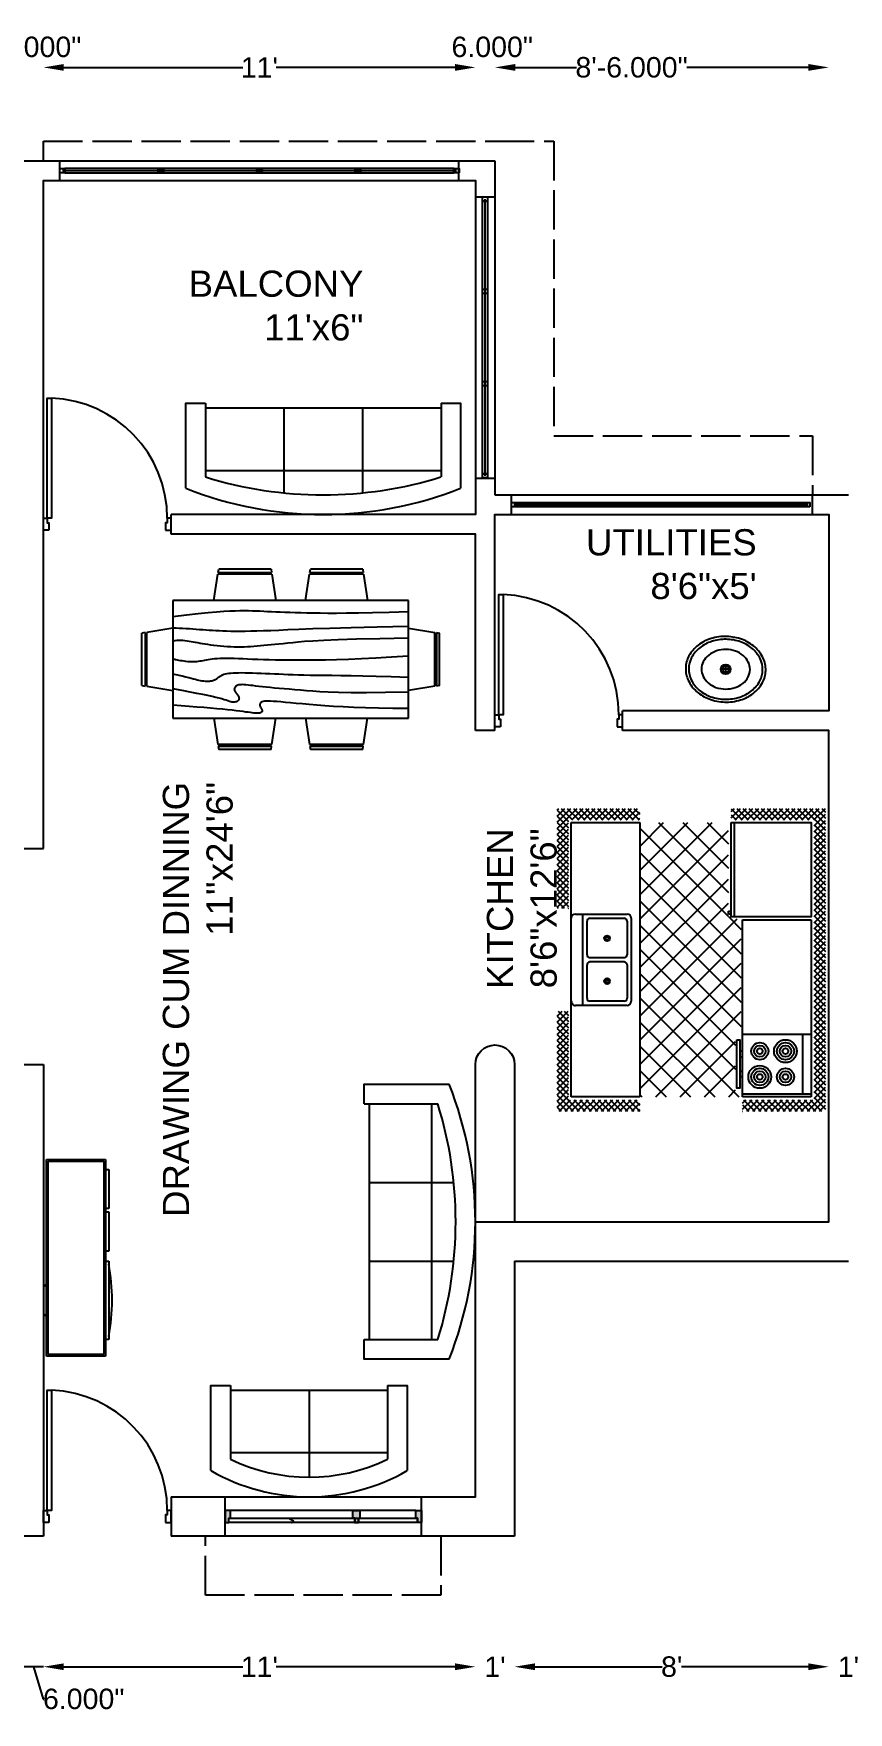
# Model space of a CAD drawing. Header units: inches. Extents: x 9745436 to 9746646, y 8297723 to 8298884.
# Drawn here: x 9745790 to 9746039, y 8298372 to 8298884 of the extents above; entities that cross this region are included whole.
import ezdxf

# ---------------------------------------------------------------- set-up
doc = ezdxf.new("R2010")
doc.units = ezdxf.units.IN
doc.header["$MEASUREMENT"] = 0
doc.linetypes.add('ACAD_ISO02W100', pattern=[15, 12, -3])
for name, color, linetype in [('chajja', 7, 'ACAD_ISO02W100'), ('dimension', 7, 'Continuous'), ('door', 7, 'Continuous'), ('furniture', 252, 'Continuous'), ('text', 7, 'Continuous'), ('wall', 7, 'Continuous')]:
    doc.layers.add(name, color=color, linetype=linetype)
doc.styles.get("Standard").update_dxf_attribs({"font": 'arial.ttf'})
doc.dimstyles.get("Standard").update_dxf_attribs({"dimscale": 1.04, "dimtxt": 6, "dimasz": 6, "dimexe": 0.15, "dimexo": 0.3725, "dimgap": 0.09, "dimtad": 0, "dimdec": 3, "dimzin": 0, "dimdsep": 46, "dimlunit": 3, "dimtxsty": 'Standard', "dimcen": 0.09, "dimse1": 1, "dimse2": 1, "dimadec": 0, "dimazin": 0, "dimtfac": 1, "dimtdec": 3, "dimtofl": 0, "dimtmove": 0, "dimatfit": 3, "dimfxl": 1, "dimtolj": 1, "dimtzin": 0, "dimarcsym": 0})

# ---------------------------------------------------------------- blocks, each defined once
blk = doc.blocks.new('*U32')
at = {"layer": 'door'}
for points in [[(-37.31, 1.83), (-39, 1.83), (-39, -1.83), (-37.86, -1.83), (-37.86, -0.49), (-37.31, -0.49), (-37.31, 1.83)], [(-1.69, 1.83), (0, 1.83), (0, -1.83), (-1.14, -1.83), (-1.14, -0.49), (-1.69, -0.49), (-1.69, 1.83)]]:
    blk.add_lwpolyline(points, dxfattribs=at)
blk.add_lwpolyline([(-1.14, -1.83), (-1.14, -38.55), (-2.48, -38.55), (-2.48, -1.83)], close=True, dxfattribs=at)
blk.add_arc((-1.14, -1.83), 36.72, 180, 267.9101, dxfattribs=at)
blk = doc.blocks.new('5 feet window')
at = {"layer": 'door'}
h = blk.add_hatch(color=256, dxfattribs=at)
h.dxf.hatch_style = 1
h.paths.add_polyline_path([(-28.31, 2.32), (-28.86, 2.32), (-28.86, 3.66), (-30, 3.66), (-30, 0), (-29.06, 0), (-28.31, 0)])
h.paths.add_polyline_path([(-9.07, 2.32), (-9.62, 2.32), (-11.31, 2.32), (-11.31, 0), (-10.56, 0), (-9.07, 0)])
h.paths.add_polyline_path([(-9.62, 3.66), (-10.76, 3.66), (-10.76, 2.32), (-9.62, 2.32)])
h.paths.add_polyline_path([(30, 3.66), (28.86, 3.66), (28.86, 2.32), (28.31, 2.32), (28.31, 0), (29.06, 0), (30, 0)])
for p, q in [((-30, 7.83), (-30, -4.17)), ((30, 7.83), (30, -4.17)), ((-28.86, 2.32), (-28.86, 3.66)), ((-28.31, 2.32), (-28.86, 2.32)), ((-28.31, 0), (28.31, 0)), ((-9.07, 2.32), (-11.31, 2.32)), ((-10.76, 3.66), (-9.62, 3.66)), ((-9.62, 2.32), (-9.62, 3.66)), ((9.02, 3.66), (9.02, 3.29)), ((10.22, 2.69), (10.22, 2.32)), ((28.86, 2.32), (28.31, 2.32)), ((28.86, 3.66), (28.86, 2.32))]:
    blk.add_line(p, q, dxfattribs=at)
for points in [[(-29.06, 0), (-30, 0), (-30, 3.66), (-28.86, 3.66), (-28.86, 2.32), (-28.31, 2.32), (-28.31, 0), (-29.06, 0)], [(-9.62, 2.32), (-9.62, 3.66), (-10.76, 3.66), (-10.76, 2.32), (-11.31, 2.32), (-11.31, 0), (-10.56, 0)], [(-10.76, 2.32), (-10.76, 3.66), (-9.62, 3.66), (-9.62, 2.32), (-9.07, 2.32), (-9.07, 0), (-9.82, 0)], [(9.02, 3.66), (9.02, 3.29), (10.22, 2.69), (10.22, 2.32)], [(29.06, 0), (30, 0), (30, 3.66), (28.86, 3.66), (28.86, 2.32), (28.31, 2.32), (28.31, 0), (29.06, 0)], [(-9.82, 0), (-10.76, 0)], [(-10.56, 0), (-9.62, 0)]]:
    blk.add_lwpolyline(points, dxfattribs=at)
for points in [[(-28.86, 3.66), (-10.76, 3.66), (-10.76, 2.32), (-28.86, 2.32)], [(-9.62, 3.66), (28.86, 3.66), (28.86, 2.32), (-9.62, 2.32)]]:
    blk.add_lwpolyline(points, close=True, dxfattribs=at)
for p in [(-9.62, 3.66), (9.62, 3.66)]:
    blk.add_point(p, dxfattribs=at)
blk = doc.blocks.new('*U160')
at = {"layer": 'door'}
blk.add_lwpolyline([(-0.8, 0.65), (0.8, 0.65), (0.8, -0.65), (-0.8, -0.65)], close=True, dxfattribs=at)
blk = doc.blocks.new('*U161')
at = {"layer": 'door', "color": 0, "linetype": 'ByBlock', "lineweight": -2, "transparency": 16777216}
for p in [(9746051.93, 8297870.51), (9746081.8, 8297870.51), (9746111.67, 8297870.51), (9746141.53, 8297870.51)]:
    blk.add_blockref('*U160', p, dxfattribs=at)
blk = doc.blocks.new('*U162')
at = {"layer": 'door'}
blk.add_lwpolyline([(0.65, 0.8), (0.65, -0.8), (-0.65, -0.8), (-0.65, 0.8)], close=True, dxfattribs=at)
blk = doc.blocks.new('*U163')
at = {"layer": 'door', "color": 0, "linetype": 'ByBlock', "lineweight": -2, "transparency": 16777216, "rotation": 90}
for p in [(9746150.4, 8297861.71), (9746150.4, 8297833.53), (9746150.4, 8297805.35), (9746150.4, 8297777.16)]:
    blk.add_blockref('*U162', p, dxfattribs=at)
blk = doc.blocks.new('*U164')
at = {"layer": 'door'}
blk.add_lwpolyline([(-0.8, 0.65), (0.8, 0.65), (0.8, -0.65), (-0.8, -0.65)], close=True, dxfattribs=at)
blk = doc.blocks.new('*U165')
at = {"layer": 'door', "color": 0, "linetype": 'ByBlock', "lineweight": -2, "transparency": 16777216}
for p in [(9746159.13, 8297768.51), (9746189.23, 8297768.51), (9746219.33, 8297768.51), (9746249.43, 8297768.51), (9746279.53, 8297768.51)]:
    blk.add_blockref('*U164', p, dxfattribs=at)
blk = doc.blocks.new('Dining Set - 36 x 72 in.')
at = {"linetype": 'Continuous'}
for p, q in [((-22.2343, 26.00059), (-23.4847, 17.99762)), ((-22.2304, 26), (-5.7608, 26)), ((-22, 27.5), (-22.1562, 26.50042)), ((-5.8416, 26.5), (-22.1534, 26.5)), ((-22, 27.5), (-6, 27.5)), ((-5.8437, 26.49966), (-6, 27.5)), ((-4.5152, 17.99762), (-5.7655, 25.99926)), ((5.7657, 26.00059), (4.5153, 17.99762)), ((5.7696, 26), (22.2392, 26)), ((6, 27.5), (5.8438, 26.50042)), ((22.1584, 26.5), (5.8466, 26.5)), ((6, 27.5), (22, 27.5)), ((22.1563, 26.49966), (22, 27.5)), ((23.4848, 17.99762), (22.2345, 25.99926)), ((36, 18), (-36, 18)), ((-36, 18), (-36, -18)), ((36, -18), (36, 18)), ((-45.5, 8), (-44.5004, 8.15617)), ((-45.5, 8), (-45.5, -8)), ((-44.5, -8.15843), (-44.5, 8.15338)), ((-44.0006, 8.23428), (-35.9976, 9.48474)), ((-44, 8.23041), (-44, -8.23915)), ((44.0006, 8.23428), (35.9976, 9.48474)), ((44, 8.23041), (44, -8.23915)), ((44.5, -8.15843), (44.5, 8.15338)), ((45.5, 8), (44.5005, 8.15617)), ((45.5, 8), (45.5, -8)), ((-44.4997, -8.15631), (-45.5, -8)), ((-35.9976, -9.48476), (-43.9993, -8.2345)), ((35.9976, -9.48476), (43.9993, -8.2345)), ((44.4997, -8.15631), (45.5, -8)), ((-36, -18), (36, -18)), ((-22.2343, -26.0006), (-23.4847, -17.99762)), ((-4.5152, -17.99762), (-5.7655, -25.99928)), ((5.7657, -26.0006), (4.5153, -17.99762)), ((23.4848, -17.99762), (22.2345, -25.99928)), ((-22.2304, -26), (-5.7608, -26)), ((-22, -27.5), (-22.1562, -26.50044)), ((-5.8416, -26.5), (-22.1534, -26.5)), ((-22, -27.5), (-6, -27.5)), ((-5.8437, -26.49967), (-6, -27.5)), ((5.7696, -26), (22.2392, -26)), ((6, -27.5), (5.8438, -26.50044)), ((22.1584, -26.5), (5.8466, -26.5)), ((6, -27.5), (22, -27.5)), ((22.1563, -26.49967), (22, -27.5))]:
    blk.add_line(p, q, dxfattribs=at)
for points in [[(-36, 15), (-31.1772, 14.97754), (-26.8079, 14.91406), (-22.8538, 14.81543), (-19.276, 14.6875), (-16.0362, 14.53613), (-13.0957, 14.36718), (-10.4159, 14.18652), (-7.9583, 14), (-5.6904, 13.81315), (-3.6035, 13.63021), (-1.6954, 13.45508), (0.0365, 13.29166), (1.5945, 13.14388), (2.9811, 13.01562), (4.1988, 12.9108), (5.25, 12.83333), (6.1393, 12.78613), (6.8802, 12.76823), (7.4883, 12.77767), (7.9792, 12.8125), (8.3685, 12.87077), (8.6719, 12.95052), (8.9049, 13.0498), (9.0833, 13.16666), (9.2205, 13.29899), (9.3216, 13.44401), (9.3895, 13.59879), (9.4271, 13.76041), (9.4373, 13.92594), (9.4232, 14.09245), (9.3875, 14.257), (9.3333, 14.41666), (9.2638, 14.56917), (9.1836, 14.71484), (9.0975, 14.85465), (9.0104, 14.98958), (8.9272, 15.1206), (8.8529, 15.2487), (8.7922, 15.37483), (8.75, 15.5), (8.7305, 15.62467), (8.7344, 15.74739), (8.7617, 15.86621), (8.8125, 15.97916), (8.8867, 16.08431), (8.9844, 16.17968), (9.1055, 16.26334), (9.25, 16.33333), (9.4189, 16.38802), (9.6172, 16.42708), (9.8506, 16.45052), (10.125, 16.45833), (10.4463, 16.45052), (10.8203, 16.42708), (11.2529, 16.38802), (11.75, 16.33333), (12.3184, 16.26318), (12.9694, 16.17838), (13.7151, 16.07991), (14.5677, 15.96875), (15.5395, 15.84586), (16.6426, 15.71224), (17.8893, 15.56884), (19.2917, 15.41666), (20.859, 15.25667), (22.5879, 15.08984), (24.4721, 14.91715), (26.5052, 14.73958), (28.6809, 14.5581), (30.9929, 14.3737), (33.4347, 14.18733), (36, 14)], [(-36, 10), (-28.9766, 10.14274), (-23.1725, 10.20442), (-18.4241, 10.19775), (-14.5677, 10.13541), (-11.4399, 10.03011), (-8.877, 9.89453), (-6.7154, 9.74137), (-4.7917, 9.58333), (-2.9698, 9.43082), (-1.2246, 9.28515), (0.4415, 9.14534), (2.026, 9.01041), (3.5266, 8.87939), (4.9408, 8.7513), (6.266, 8.62516), (7.5, 8.5), (8.6411, 8.37549), (9.6914, 8.2539), (10.6538, 8.13818), (11.5312, 8.03125), (12.3267, 7.93603), (13.043, 7.85547), (13.6831, 7.79248), (14.25, 7.75), (14.7471, 7.7303), (15.1797, 7.73307), (15.5537, 7.75732), (15.875, 7.80208), (16.1494, 7.86637), (16.3828, 7.94922), (16.5811, 8.04964), (16.75, 8.16666), (16.8944, 8.29915), (17.0143, 8.44531), (17.1089, 8.60319), (17.1771, 8.77083), (17.218, 8.94629), (17.2305, 9.1276), (17.2137, 9.31282), (17.1667, 9.5), (17.0895, 9.6875), (16.987, 9.875), (16.8649, 10.0625), (16.7292, 10.25), (16.5856, 10.4375), (16.4401, 10.625), (16.2985, 10.8125), (16.1667, 11), (16.05, 11.18733), (15.9518, 11.3737), (15.8752, 11.5581), (15.8229, 11.73958), (15.798, 11.91715), (15.8034, 12.08984), (15.842, 12.25667), (15.9167, 12.41666), (16.0295, 12.56836), (16.1784, 12.70833), (16.3605, 12.83268), (16.5729, 12.9375), (16.8127, 13.01888), (17.0768, 13.07291), (17.3625, 13.0957), (17.6667, 13.08333), (17.9894, 13.03312), (18.3418, 12.94726), (18.7382, 12.82918), (19.1927, 12.68229), (19.7195, 12.51001), (20.3327, 12.31575), (21.0465, 12.10294), (21.875, 11.875), (22.8357, 11.63354), (23.959, 11.37304), (25.2786, 11.08618), (26.8282, 10.76562), (28.6414, 10.40405), (30.752, 9.99414), (33.1936, 9.52856), (36, 9)], [(-36, 5.5), (-30.7157, 5.3348), (-26.069, 5.20963), (-21.9946, 5.11767), (-18.4271, 5.05208), (-15.3009, 5.00602), (-12.5508, 4.97265), (-10.1112, 4.94515), (-7.9167, 4.91666), (-5.909, 4.88167), (-4.0586, 4.83984), (-2.3429, 4.79215), (-0.7396, 4.73958), (0.7739, 4.6831), (2.22, 4.6237), (3.6213, 4.56233), (5, 4.5), (6.373, 4.43782), (7.7344, 4.3776), (9.0723, 4.32129), (10.375, 4.27083), (11.6309, 4.22819), (12.8281, 4.19531), (13.9551, 4.17415), (15, 4.16666), (15.954, 4.17448), (16.819, 4.19791), (17.6001, 4.23698), (18.3021, 4.29166), (18.9299, 4.36198), (19.4883, 4.44791), (19.9823, 4.54948), (20.4167, 4.66666), (20.7969, 4.79899), (21.1302, 4.94401), (21.4245, 5.09879), (21.6875, 5.26041), (21.9271, 5.42594), (22.1511, 5.59245), (22.3672, 5.757), (22.5834, 5.91666), (22.8065, 6.06868), (23.0404, 6.21093), (23.2879, 6.34147), (23.5521, 6.45833), (23.8358, 6.55957), (24.142, 6.64323), (24.4735, 6.70735), (24.8334, 6.75), (25.2235, 6.76969), (25.642, 6.76692), (26.0858, 6.74267), (26.5521, 6.69791), (27.0379, 6.63362), (27.5404, 6.55078), (28.0565, 6.45036), (28.5834, 6.33333), (29.1242, 6.19987), (29.7071, 6.04687), (30.3661, 5.87044), (31.1354, 5.66666), (32.0493, 5.43164), (33.142, 5.16146), (34.4475, 4.85221), (36, 4.5)], [(-36, -1), (-30.7915, -0.6591), (-26.0195, -0.38216), (-21.6519, -0.16284), (-17.6563, 0.00521), (-14.0005, 0.12833), (-10.6523, 0.21289), (-7.5796, 0.26522), (-4.75, 0.29166), (-2.134, 0.29793), (0.2878, 0.28711), (2.5317, 0.26163), (4.6146, 0.22396), (6.5529, 0.17651), (8.3633, 0.12174), (10.0623, 0.06209), (11.6667, 0), (13.1899, -0.06201), (14.6341, -0.1211), (15.9982, -0.17432), (17.2813, -0.21875), (18.4823, -0.25147), (19.6003, -0.26953), (20.6343, -0.27002), (21.5834, -0.25), (22.4481, -0.20768), (23.2357, -0.14584), (23.9549, -0.06836), (24.6146, 0.02083), (25.2235, 0.11784), (25.7904, 0.21875), (26.3241, 0.31966), (26.8334, 0.41666), (27.3265, 0.50618), (27.8099, 0.58593), (28.2894, 0.65397), (28.7709, 0.70833), (29.2601, 0.74707), (29.763, 0.76823), (30.2855, 0.76985), (30.8334, 0.75), (31.4088, 0.70784), (31.9994, 0.64713), (32.589, 0.57275), (33.1615, 0.48958), (33.7008, 0.4025), (34.1908, 0.3164), (34.6153, 0.23616), (34.9584, 0.16666), (35.2099, 0.11165), (35.3848, 0.07031), (35.504, 0.04069), (35.5886, 0.02083), (35.6594, 0.00879), (35.7377, 0.0026), (35.8442, 0.00032), (36, 0)], [(-36, -6.5), (-27.1843, -6.31267), (-20.084, -6.1263), (-14.469, -5.9419), (-10.1094, -5.76042), (-6.7752, -5.58285), (-4.2363, -5.41016), (-2.2629, -5.24333), (-0.625, -5.08334), (0.8708, -4.93099), (2.2715, -4.78646), (3.5872, -4.64974), (4.8281, -4.52084), (6.0046, -4.39974), (7.127, -4.28646), (8.2053, -4.18099), (9.25, -4.08334), (10.2705, -3.99382), (11.2734, -3.91407), (12.2647, -3.84603), (13.25, -3.79167), (14.2354, -3.75293), (15.2266, -3.73177), (16.2295, -3.73015), (17.25, -3.75), (18.2912, -3.79248), (19.3451, -3.85547), (20.4009, -3.93604), (21.4479, -4.03125), (22.4754, -4.13819), (23.4727, -4.25391), (24.4289, -4.37549), (25.3334, -4.5), (26.1785, -4.62492), (26.9694, -4.74935), (27.7145, -4.87281), (28.4219, -4.99479), (29.1, -5.11483), (29.7572, -5.23242), (30.4016, -5.34709), (31.0417, -5.45834), (31.6837, -5.56437), (32.3262, -5.65821), (32.9658, -5.73153), (33.599, -5.77604), (34.2224, -5.78345), (34.8327, -5.74545), (35.4264, -5.65373), (36, -5.5)], [(-36, -10), (-26.4022, -9.81299), (-18.4675, -9.62891), (-11.9839, -9.45069), (-6.7396, -9.28125), (-2.5226, -9.12354), (0.8789, -8.98047), (3.6769, -8.85498), (6.0833, -8.75), (8.2767, -8.66765), (10.3021, -8.60677), (12.1712, -8.56543), (13.8958, -8.54167), (15.4876, -8.53353), (16.9583, -8.53907), (18.3197, -8.55632), (19.5834, -8.58334), (20.7616, -8.61841), (21.8685, -8.66081), (22.9188, -8.71004), (23.9271, -8.76563), (24.9081, -8.82707), (25.8763, -8.89388), (26.8465, -8.96558), (27.8334, -9.04167), (28.8474, -9.12118), (29.8828, -9.20117), (30.93, -9.27824), (31.9792, -9.34896), (33.0205, -9.40991), (34.0443, -9.45768), (35.0407, -9.48885), (36, -9.5)], [(-36, -14.5), (-30.0881, -14.33513), (-25.0332, -14.21224), (-20.7312, -14.12647), (-17.0781, -14.07292), (-13.97, -14.04671), (-11.3027, -14.04297), (-8.9724, -14.05681), (-6.875, -14.08334), (-4.9224, -14.11833), (-3.0905, -14.16016), (-1.3709, -14.20785), (0.2448, -14.26042), (1.7647, -14.3169), (3.1973, -14.3763), (4.5507, -14.43767), (5.8333, -14.5), (7.0554, -14.5621), (8.235, -14.62175), (9.3922, -14.67652), (10.5469, -14.72396), (11.7192, -14.76164), (12.929, -14.78711), (14.1965, -14.79794), (15.5417, -14.79167), (16.9933, -14.76424), (18.6152, -14.70508), (20.4804, -14.60197), (22.6615, -14.44271), (25.2312, -14.21509), (28.2624, -13.9069), (31.8277, -13.50594), (36, -13)]]:
    blk.add_lwpolyline(points, dxfattribs=at)
blk = doc.blocks.new('Kitchen Layout - 7 x 8 ft')
for p, q in [((-5, 81.32), (2.68, 89)), ((-5, 83.44), (0.56, 89)), ((-5, 85.56), (-1.56, 89)), ((-5, 87.68), (-3.68, 89)), ((-1, 84.97), (-5, 88.97)), ((1.09, 85), (-2.91, 89)), ((3.21, 85), (-0.79, 89)), ((0.81, 85), (4.81, 89)), ((5.34, 85), (1.34, 89)), ((2.93, 85), (6.93, 89)), ((7.46, 85), (3.46, 89)), ((5.05, 85), (9.05, 89)), ((9.58, 85), (5.58, 89)), ((7.17, 85), (11.17, 89)), ((11.7, 85), (7.7, 89)), ((9.29, 85), (13.29, 89)), ((13.82, 85), (9.82, 89)), ((11.41, 85), (15.41, 89)), ((15.94, 85), (11.94, 89)), ((13.53, 85), (17.53, 89)), ((18.06, 85), (14.06, 89)), ((15.65, 85), (19.65, 89)), ((20.18, 85), (16.18, 89)), ((17.78, 85), (21.78, 89)), ((22.31, 85), (18.31, 89)), ((19.9, 85), (23.9, 89)), ((24.43, 85), (20.43, 89)), ((22.02, 85), (26.02, 89)), ((26.55, 85), (22.55, 89)), ((24.14, 85), (28.14, 89)), ((28.67, 85), (24.67, 89)), ((26.26, 85), (30.26, 89)), ((30.79, 85), (26.79, 89)), ((28.38, 85), (32.38, 89)), ((32.91, 85), (28.91, 89)), ((30.5, 85), (34.5, 89)), ((35.03, 85), (31.03, 89)), ((32.63, 85), (36.63, 89)), ((37.16, 85), (33.16, 89)), ((34.75, 85), (38.75, 89)), ((39.28, 85), (35.28, 89)), ((36.87, 85), (40.87, 89)), ((41.4, 85), (37.4, 89)), ((38.99, 85), (42.99, 89)), ((43.52, 85), (39.52, 89)), ((41.11, 85), (45.11, 89)), ((45.64, 85), (41.64, 89)), ((43.23, 85), (47.23, 89)), ((47.76, 85), (43.76, 89)), ((45.35, 85), (49.35, 89)), ((49.88, 85), (45.88, 89)), ((47.47, 85), (51.47, 89)), ((52, 85), (48, 89)), ((49.6, 85), (53.6, 89)), ((54.13, 85), (50.13, 89)), ((51.72, 85), (55.72, 89)), ((56.25, 85), (52.25, 89)), ((53.84, 85), (57.84, 89)), ((58.37, 85), (54.37, 89)), ((55.96, 85), (59.96, 89)), ((60.49, 85), (56.49, 89)), ((58.08, 85), (62.08, 89)), ((62.61, 85), (58.61, 89)), ((60.2, 85), (64.2, 89)), ((64.73, 85), (60.73, 89)), ((62.32, 85), (66.32, 89)), ((66.85, 85), (62.85, 89)), ((64.45, 85), (68.45, 89)), ((68.97, 85), (64.97, 89)), ((66.57, 85), (70.57, 89)), ((71.1, 85), (67.1, 89)), ((68.69, 85), (72.69, 89)), ((73.22, 85), (69.22, 89)), ((70.81, 85), (74.81, 89)), ((75.34, 85), (71.34, 89)), ((72.93, 85), (76.93, 89)), ((77.46, 85), (73.46, 89)), ((75.05, 85), (79.05, 89)), ((79.58, 85), (75.58, 89)), ((77.17, 85), (81.17, 89)), ((81.7, 85), (77.7, 89)), ((79.29, 85), (83.29, 89)), ((83.82, 85), (79.82, 89)), ((81.42, 85), (85.42, 89)), ((85.95, 85), (81.95, 89)), ((83.54, 85), (87.54, 89)), ((88.07, 85), (84.07, 89)), ((85.66, 85), (89.66, 89)), ((90.19, 85), (86.19, 89)), ((87.78, 85), (91.78, 89)), ((92.31, 85), (88.31, 89)), ((89.9, 85), (93.9, 89)), ((94.43, 85), (90.43, 89)), ((92.02, 85), (96.02, 89)), ((96.55, 85), (92.55, 89)), ((94.14, 85), (98.14, 89)), ((101, 82.67), (94.67, 89)), ((96.27, 85), (100.27, 89)), ((101, 84.79), (96.79, 89)), ((101, 86.92), (98.92, 89)), ((-1, 82.85), (-5, 86.85)), ((-1, 80.73), (-5, 84.73)), ((-5, 79.19), (-1, 83.19)), ((-1, 78.61), (-5, 82.61)), ((34, 84), (96, 84)), ((34, 60), (34, 84)), ((96, 84), (96, 60)), ((97, 83.61), (101, 87.61)), ((97, 81.49), (101, 85.49)), ((101, 80.55), (97, 84.55)), ((97, 79.37), (101, 83.37)), ((101, 78.43), (97, 82.43)), ((-5, 77.07), (-1, 81.07)), ((-1, 76.49), (-5, 80.49)), ((-5, 74.95), (-1, 78.95)), ((-1, 74.36), (-5, 78.36)), ((-5, 72.83), (-1, 76.83)), ((74, 81), (95, 81)), ((97, 77.25), (101, 81.25)), ((101, 76.31), (97, 80.31)), ((97, 75.13), (101, 79.13)), ((101, 74.19), (97, 78.19)), ((97, 73.01), (101, 77.01)), ((-1, 72.24), (-5, 76.24)), ((-5, 70.71), (-1, 74.71)), ((-1, 70.12), (-5, 74.12)), ((-5, 68.59), (-1, 72.59)), ((-1, 68), (-5, 72)), ((101, 72.07), (97, 76.07)), ((97, 70.89), (101, 74.89)), ((101, 69.95), (97, 73.95)), ((97, 68.76), (101, 72.76)), ((101, 67.82), (97, 71.82)), ((97, 66.64), (101, 70.64)), ((-5, 66.47), (-1, 70.47)), ((-1, 65.88), (-5, 69.88)), ((-5, 64.35), (-1, 68.35)), ((-1, 63.76), (-5, 67.76)), ((-5, 62.22), (-1, 66.22)), ((-1, 61.64), (-5, 65.64)), ((101, 65.7), (97, 69.7)), ((97, 64.52), (101, 68.52)), ((101, 63.58), (97, 67.58)), ((97, 62.4), (101, 66.4)), ((101, 61.46), (97, 65.46)), ((-5, 60.1), (-1, 64.1)), ((-1, 59.52), (-5, 63.52)), ((-5, 57.98), (-1, 61.98)), ((-1, 57.39), (-5, 61.39)), ((-1.73, 56), (-5, 59.27)), ((-4.86, 56), (-1, 59.86)), ((10.4, 24), (45.9, 59.5)), ((18.88, 24), (54.38, 59.5)), ((27.37, 24), (62.87, 59.5)), ((33.03, 55.11), (37.41, 59.5)), ((96, 60), (34, 60)), ((35.85, 24), (71.35, 59.5)), ((76.2, 24), (40.7, 59.5)), ((84.68, 24), (49.18, 59.5)), ((93.17, 24), (57.67, 59.5)), ((96, 29.65), (66.15, 59.5)), ((80, 60), (80, 59)), ((82, 59), (82, 60)), ((87, 59), (87, 60)), ((89, 60), (89, 59)), ((97, 60.28), (101, 64.28)), ((100.34, 60), (97, 63.34)), ((98.22, 60), (97, 61.22)), ((98.84, 60), (101, 62.16)), ((100.96, 60), (101, 60.04)), ((-3.85, 56), (-5, 57.15)), ((-2.74, 56), (-1, 57.74)), ((0, 57), (33, 57)), ((0, 30.57), (24.43, 55)), ((0, 39.06), (15.94, 55)), ((0, 47.54), (7.46, 55)), ((1.91, 24), (32.91, 55)), ((33.77, 24), (2.77, 55)), ((42.26, 24), (11.26, 55)), ((50.74, 24), (19.74, 55)), ((59.23, 24), (28.23, 55)), ((31, 55), (31, 56)), ((32, 55), (31, 55)), ((32, 56), (32, 55)), ((67.71, 24), (33.68, 58.04)), ((44.34, 24), (77.84, 57.5)), ((52.82, 24), (86.32, 57.5)), ((61.31, 24), (96, 58.69)), ((96, 38.14), (76.64, 57.5)), ((96, 46.63), (85.13, 57.5)), ((96, 55.11), (93.57, 57.54)), ((25.29, 24), (0, 49.29)), ((69.79, 24), (96, 50.21)), ((78.28, 24), (96, 41.72)), ((16.8, 24), (0, 40.8)), ((8.32, 24), (0, 32.32)), ((86.76, 24), (96, 33.24)), ((-5, 21.92), (-2.92, 24)), ((-5, 19.8), (-1, 23.8)), ((-1, 21.33), (-3.67, 24)), ((-1, 23.45), (-1.55, 24)), ((0, 24), (96, 24)), ((0, 0), (0, 24)), ((95.25, 24), (96, 24.75)), ((96, 24), (96, 0)), ((97, 22.1), (98.9, 24)), ((97, 19.97), (101, 23.97)), ((101, 21.16), (98.16, 24)), ((101, 23.28), (100.28, 24)), ((-1, 19.21), (-5, 23.21)), ((-5, 17.68), (-1, 21.68)), ((-1, 17.09), (-5, 21.09)), ((-5, 15.55), (-1, 19.55)), ((-1, 14.97), (-5, 18.97)), ((47.25, 6.5), (47.25, 18.5)), ((48.75, 18.5), (48.75, 6.5)), ((101, 19.03), (97, 23.03)), ((97, 17.85), (101, 21.85)), ((101, 16.91), (97, 20.91)), ((97, 15.73), (101, 19.73)), ((101, 14.79), (97, 18.79)), ((-5, 13.43), (-1, 17.43)), ((-1, 12.85), (-5, 16.85)), ((-5, 11.31), (-1, 15.31)), ((-1, 10.73), (-5, 14.73)), ((-5, 9.19), (-1, 13.19)), ((-1, 8.6), (-5, 12.6)), ((97, 13.61), (101, 17.61)), ((101, 12.67), (97, 16.67)), ((97, 11.49), (101, 15.49)), ((101, 10.55), (97, 14.55)), ((97, 9.37), (101, 13.37)), ((101, 8.43), (97, 12.43)), ((-5, 7.07), (-1, 11.07)), ((-1, 6.48), (-5, 10.48)), ((-5, 4.95), (-1, 8.95)), ((-1, 4.36), (-5, 8.36)), ((-5, 2.83), (-1, 6.83)), ((-1, 2.24), (-5, 6.24)), ((97, 7.25), (101, 11.25)), ((101, 6.31), (97, 10.31)), ((97, 5.12), (101, 9.12)), ((101, 4.18), (97, 8.18)), ((97, 3), (101, 7)), ((101, 2.06), (97, 6.06)), ((-5, 0.71), (-1, 4.71)), ((-1, 0.12), (-5, 4.12)), ((-5, -1.42), (-1, 2.58)), ((2, -5), (-5, 2)), ((-5, -3.54), (-1, 0.46)), ((96, 0), (0, 0)), ((64, 4), (32, 4)), ((93.24, -5), (101, 2.76)), ((95.36, -5), (101, 0.64)), ((97, 0.88), (101, 4.88)), ((101, -0.06), (97, 3.94)), ((101, -2.18), (97, 1.82)), ((-0.12, -5), (-5, -0.12)), ((-2.25, -5), (-5, -2.25)), ((-4.37, -5), (-5, -4.37)), ((-4.34, -5), (-0.34, -1)), ((-2.22, -5), (1.78, -1)), ((-0.1, -5), (3.9, -1)), ((4.12, -5), (0.12, -1)), ((2.02, -5), (6.02, -1)), ((6.24, -5), (2.24, -1)), ((4.14, -5), (8.14, -1)), ((8.36, -5), (4.36, -1)), ((6.27, -5), (10.27, -1)), ((10.48, -5), (6.48, -1)), ((8.39, -5), (12.39, -1)), ((12.6, -5), (8.6, -1)), ((10.51, -5), (14.51, -1)), ((14.73, -5), (10.73, -1)), ((12.63, -5), (16.63, -1)), ((16.85, -5), (12.85, -1)), ((14.75, -5), (18.75, -1)), ((18.97, -5), (14.97, -1)), ((16.87, -5), (20.87, -1)), ((21.09, -5), (17.09, -1)), ((18.99, -5), (22.99, -1)), ((23.21, -5), (19.21, -1)), ((21.11, -5), (25.11, -1)), ((25.33, -5), (21.33, -1)), ((23.24, -5), (27.24, -1)), ((27.45, -5), (23.45, -1)), ((25.36, -5), (29.36, -1)), ((29.57, -5), (25.57, -1)), ((27.48, -5), (30, -2.48)), ((30, -3.3), (27.7, -1)), ((29.6, -5), (30, -4.6)), ((30, -1.18), (29.82, -1)), ((66, -2.54), (67.54, -1)), ((66, -4.66), (69.66, -1)), ((69.88, -5), (66, -1.12)), ((67.76, -5), (66, -3.24)), ((67.78, -5), (71.78, -1)), ((72, -5), (68, -1)), ((69.9, -5), (73.9, -1)), ((74.12, -5), (70.12, -1)), ((72.03, -5), (76.03, -1)), ((76.24, -5), (72.24, -1)), ((74.15, -5), (78.15, -1)), ((78.36, -5), (74.36, -1)), ((76.27, -5), (80.27, -1)), ((80.49, -5), (76.49, -1)), ((78.39, -5), (82.39, -1)), ((82.61, -5), (78.61, -1)), ((80.51, -5), (84.51, -1)), ((84.73, -5), (80.73, -1)), ((82.63, -5), (86.63, -1)), ((86.85, -5), (82.85, -1)), ((84.75, -5), (88.75, -1)), ((88.97, -5), (84.97, -1)), ((86.88, -5), (90.88, -1)), ((91.09, -5), (87.09, -1)), ((89, -5), (93, -1)), ((93.21, -5), (89.21, -1)), ((91.12, -5), (95.12, -1)), ((95.34, -5), (91.34, -1)), ((97.46, -5), (93.46, -1)), ((99.58, -5), (95.58, -1)), ((101, -4.3), (97, -0.3)), ((97.48, -5), (101, -1.48)), ((99.6, -5), (101, -3.6))]:
    blk.add_line(p, q)
for points in [[(0, 56), (0, 84), (33, 84), (33, 56)], [(74, 60), (74, 84), (95, 84), (95, 60)], [(76, 58), (76, 59), (93, 59), (93, 58)]]:
    blk.add_lwpolyline(points, close=True)
for points in [[(32, 1.5), (32, 19.5)], [(33.5, 21), (62.5, 21)], [(33.5, 6.5), (33.5, 18.5)], [(34.5, 19.5), (46.25, 19.5)], [(49.75, 19.5), (61.5, 19.5)], [(62.5, 18.5), (62.5, 6.5)], [(64, 19.5), (64, 1.5)], [(62.5, 0), (33.5, 0)], [(46.25, 5.5), (34.5, 5.5)], [(61.5, 5.5), (49.75, 5.5)]]:
    blk.add_lwpolyline(points)
for centre, radius in [((80, 75), 4), ((80, 75), 3), ((80, 75), 2), ((89, 75), 3), ((89, 75), 2), ((80, 75), 1), ((89, 75), 1), ((80, 66), 3), ((80, 66), 2), ((80, 66), 1), ((89, 66), 4), ((89, 66), 3), ((89, 66), 2), ((89, 66), 1), ((40.5, 12.5), 1), ((40.5, 12.5), 0.5), ((55.5, 12.5), 1), ((55.5, 12.5), 0.5)]:
    blk.add_circle(centre, radius)
for centre, radius, start, end in [((33.5, 19.5), 1.5, 90, 180), ((34.5, 18.5), 1, 90, 180), ((46.25, 18.5), 1, 0, 90), ((49.75, 18.5), 1, 90, 180), ((61.5, 18.5), 1, 0, 90), ((62.5, 19.5), 1.5, 0, 90), ((34.5, 6.5), 1, 180, 270), ((46.25, 6.5), 1, 270, 0), ((49.75, 6.5), 1, 180, 270), ((61.5, 6.5), 1, 270, 0), ((33.5, 1.5), 1.5, 180, 270), ((62.5, 1.5), 1.5, 270, 0)]:
    blk.add_arc(centre, radius, start, end)
blk = doc.blocks.new('Sink - Oval top')
for p, q in [((-1, 0), (1, 0)), ((0, 1), (0, -1))]:
    blk.add_line(p, q)
at = {"linetype": 'Continuous'}
for points in [[(-12.23, 0.39, 0.117634), (-11.46, -3.36, 0.104469), (-8.88, -6.8, 0.090016), (-5.08, -9.07, 0.08192), (-0.32, -10.02, 0.08192), (4.49, -9.38, 0.090016), (8.42, -7.36, 0.104469), (11.22, -4.09, 0.117634), (12.23, -0.39, 0.117634), (11.46, 3.36, 0.104469), (8.88, 6.8, 0.090016), (5.08, 9.07, 0.08192), (0.32, 10.02, 0.08192), (-4.49, 9.38, 0.090016), (-8.42, 7.36, 0.104469), (-11.22, 4.09, 0.117634)], [(-11.29, 0.16, 0.118622), (-10.52, -3.25, 0.104678), (-8.07, -6.36, 0.089562), (-4.54, -8.37, 0.081185), (-0.13, -9.15, 0.081185), (4.3, -8.49, 0.089562), (7.89, -6.58, 0.104678), (10.42, -3.55, 0.118622), (11.29, -0.16, 0.118622), (10.52, 3.25, 0.104678), (8.07, 6.36, 0.089562), (4.54, 8.37, 0.081185), (0.13, 9.15, 0.081185), (-4.3, 8.49, 0.089562), (-7.89, 6.58, 0.104678), (-10.42, 3.55, 0.118622)], [(-7.42, 0.08, 0.118283), (-6.91, -2.17, 0.104607), (-5.29, -4.21, 0.089718), (-2.97, -5.53, 0.081436), (-0.07, -6.04, 0.081436), (2.84, -5.59, 0.089718), (5.2, -4.33, 0.104607), (6.86, -2.32, 0.118283), (7.42, -0.08, 0.118283), (6.91, 2.17, 0.104607), (5.29, 4.21, 0.089718), (2.97, 5.53, 0.081436), (0.07, 6.04, 0.081436), (-2.84, 5.59, 0.089718), (-5.2, 4.33, 0.104607), (-6.86, 2.32, 0.118283)]]:
    blk.add_lwpolyline(points, format="xyb", close=True, dxfattribs=at)
for radius in [1.5, 1]:
    blk.add_circle((0, 0), radius)
blk = doc.blocks.new('Sofa - Roundback 7 ft.')
at = {"linetype": 'Continuous'}
for p, q in [((-12.00002, -32.4421), (-12.00003, -6.5971)), ((11.99997, -32.4421), (11.99998, -6.5971)), ((-36.000027, -34), (-36.000027, -11.4696)), ((-35.999844, -13.3819), (35.9998, -13.3819)), ((35.99998, -34), (35.99998, -11.4696)), ((-36.000027, -32.4421), (35.99998, -32.4421))]:
    blk.add_line(p, q, dxfattribs=at)
for points in [[(-36.000027, -34), (-42.000027, -34), (-42.000027, -8)], [(41.99998, -8), (41.99998, -34), (35.99998, -34)]]:
    blk.add_lwpolyline(points, dxfattribs=at)
for centre, radius, start, end in [((0, -114.25), 114.25, 68.43141, 111.5686), ((-0.00001, -127.1968), 121.1968, 72.72033, 107.2797)]:
    blk.add_arc(centre, radius, start, end, dxfattribs=at)
blk = doc.blocks.new('Entertainment Center')
at = {"linetype": 'Continuous'}
for p, q in [((-4, 0), (-5, -1)), ((4, 0), (-4, 0)), ((5, -1), (4, 0)), ((-17, -19), (-17, -1)), ((-17, -1), (43, -1)), ((-16.5, -18.5), (-16.5, -1.5)), ((-16.5, -1.5), (42.5, -1.5)), ((42.5, -1.5), (42.5, -18.5)), ((43, -1), (43, -19)), ((43, -19), (-17, -19)), ((42.5, -18.5), (-16.5, -18.5)), ((-12, -20), (-12, -19)), ((12, -20), (-12, -20)), ((12, -19), (12, -20)), ((15, -20), (15, -19)), ((27, -20), (15, -20)), ((27, -19), (27, -20)), ((28, -20), (28, -19)), ((40, -20), (28, -20)), ((40, -19), (40, -20))]:
    blk.add_line(p, q, dxfattribs=at)
blk.add_arc((0, 40), 61, 259.6111, 280.3889, dxfattribs=at)
blk = doc.blocks.new('Sofa - Roundback Loveseat 5 ft.')
at = {"linetype": 'Continuous'}
for p, q in [((0, -32.44198), (0, -5.99998)), ((-24, -33.99998), (-24, -11.46958)), ((-23.9998, -13.38178), (23.99986, -13.38178)), ((24.00004, -33.99998), (24.00004, -11.46958)), ((-24, -32.44198), (24.00004, -32.44198))]:
    blk.add_line(p, q, dxfattribs=at)
for points in [[(-24, -33.99998), (-30, -33.99998), (-30, -7.99998)], [(30.00004, -7.99998), (30.00004, -33.99998), (24.00004, -33.99998)]]:
    blk.add_lwpolyline(points, dxfattribs=at)
for centre, radius, start, end in [((0, -60.24998), 60.24998, 60.13715, 119.8628), ((0, -61.38438), 55.38444, 64.32083, 115.6792)]:
    blk.add_arc(centre, radius, start, end, dxfattribs=at)
blk = doc.blocks.new('*D194')
at = {"layer": 'defpoints', "color": 0, "transparency": 16777216}
for p in [(9745931.33, 8298874.05), (9745931.33, 8298743.51), (9746033.33, 8298743.51)]:
    blk.add_point(p, dxfattribs=at)
at = {"layer": 'dimension', "color": 0, "lineweight": -2, "transparency": 16777216}
for p, q in [((9745937.57, 8298874.05), (9745956.2, 8298874.05)), ((9746027.09, 8298874.05), (9745989.95, 8298874.05))]:
    blk.add_line(p, q, dxfattribs=at)
at = {"layer": 'dimension', "color": 0, "transparency": 16777216}
for points in [[(9745937.57, 8298875.09), (9745937.57, 8298873.01), (9745931.33, 8298874.05)], [(9746027.09, 8298875.09), (9746027.09, 8298873.01), (9746033.33, 8298874.05)]]:
    blk.add_solid(points, dxfattribs=at)
at = {"layer": 'dimension', "color": 0, "transparency": 16777216, "insert": (9745973.07, 8298874.05), "char_height": 6.24, "attachment_point": 5}
blk.add_mtext('\\A1;8\'-6.000"', dxfattribs=at)
blk = doc.blocks.new('*D195')
at = {"layer": 'defpoints', "color": 0, "transparency": 16777216}
for p in [(9745925.33, 8298874.05), (9745925.33, 8298872.83), (9745931.33, 8298743.51)]:
    blk.add_point(p, dxfattribs=at)
at = {"layer": 'dimension', "color": 0, "lineweight": -2, "transparency": 16777216}
for p, q in [((9745919.09, 8298874.05), (9745912.85, 8298874.05)), ((9745937.57, 8298874.05), (9745943.81, 8298874.05))]:
    blk.add_line(p, q, dxfattribs=at)
at = {"layer": 'dimension', "color": 0, "transparency": 16777216}
for points in [[(9745919.09, 8298875.09), (9745919.09, 8298873.01), (9745925.33, 8298874.05)], [(9745937.57, 8298875.09), (9745937.57, 8298873.01), (9745931.33, 8298874.05)]]:
    blk.add_solid(points, dxfattribs=at)
at = {"layer": 'dimension', "color": 0, "transparency": 16777216, "insert": (9745930.49, 8298880.29), "char_height": 6.24, "attachment_point": 5}
blk.add_mtext('\\A1;6.000"', dxfattribs=at)
blk = doc.blocks.new('*D175')
at = {"layer": 'defpoints', "color": 0, "transparency": 16777216}
for p in [(9745793.33, 8298874.05), (9745793.33, 8298872.83), (9745925.33, 8298872.83)]:
    blk.add_point(p, dxfattribs=at)
at = {"layer": 'dimension', "color": 0, "lineweight": -2, "transparency": 16777216}
for p, q in [((9745799.57, 8298874.05), (9745854.24, 8298874.05)), ((9745919.09, 8298874.05), (9745864.43, 8298874.05))]:
    blk.add_line(p, q, dxfattribs=at)
at = {"layer": 'dimension', "color": 0, "transparency": 16777216}
for points in [[(9745799.57, 8298875.09), (9745799.57, 8298873.01), (9745793.33, 8298874.05)], [(9745919.09, 8298875.09), (9745919.09, 8298873.01), (9745925.33, 8298874.05)]]:
    blk.add_solid(points, dxfattribs=at)
at = {"layer": 'dimension', "color": 0, "transparency": 16777216, "insert": (9745859.33, 8298874.05), "char_height": 6.24, "attachment_point": 5}
blk.add_mtext("\\A1;11'", dxfattribs=at)
blk = doc.blocks.new('*D176')
at = {"layer": 'defpoints', "color": 0, "transparency": 16777216}
for p in [(9745787.33, 8298874.05), (9745787.33, 8298873.71), (9745793.33, 8298872.83)]:
    blk.add_point(p, dxfattribs=at)
at = {"layer": 'dimension', "color": 0, "lineweight": -2, "transparency": 16777216}
for p, q in [((9745781.09, 8298874.05), (9745774.85, 8298874.05)), ((9745799.57, 8298874.05), (9745805.81, 8298874.05))]:
    blk.add_line(p, q, dxfattribs=at)
at = {"layer": 'dimension', "color": 0, "transparency": 16777216}
for points in [[(9745781.09, 8298875.09), (9745781.09, 8298873.01), (9745787.33, 8298874.05)], [(9745799.57, 8298875.09), (9745799.57, 8298873.01), (9745793.33, 8298874.05)]]:
    blk.add_solid(points, dxfattribs=at)
at = {"layer": 'dimension', "color": 0, "transparency": 16777216, "insert": (9745792.49, 8298880.29), "char_height": 6.24, "attachment_point": 5}
blk.add_mtext('\\A1;6.000"', dxfattribs=at)
blk = doc.blocks.new('*D217')
at = {"layer": 'defpoints', "color": 0, "transparency": 16777216}
for p in [(9746033.33, 8298521.51), (9746045.33, 8298521.51), (9746033.33, 8298385.61)]:
    blk.add_point(p, dxfattribs=at)
at = {"layer": 'dimension', "color": 0, "lineweight": -2, "transparency": 16777216}
for p, q in [((9746027.09, 8298385.61), (9746020.85, 8298385.61)), ((9746051.57, 8298385.61), (9746057.81, 8298385.61))]:
    blk.add_line(p, q, dxfattribs=at)
at = {"layer": 'dimension', "color": 0, "transparency": 16777216}
for points in [[(9746027.09, 8298386.65), (9746027.09, 8298384.57), (9746033.33, 8298385.61)], [(9746051.57, 8298386.65), (9746051.57, 8298384.57), (9746045.33, 8298385.61)]]:
    blk.add_solid(points, dxfattribs=at)
at = {"layer": 'dimension', "color": 0, "transparency": 16777216, "insert": (9746039.33, 8298385.61), "char_height": 6.24, "attachment_point": 5}
blk.add_mtext("\\A1;1'", dxfattribs=at)
blk = doc.blocks.new('*D218')
at = {"layer": 'defpoints', "color": 0, "transparency": 16777216}
for p in [(9746033.33, 8298521.51), (9745937.33, 8298509.51), (9745937.33, 8298385.61)]:
    blk.add_point(p, dxfattribs=at)
at = {"layer": 'dimension', "color": 0, "lineweight": -2, "transparency": 16777216}
for p, q in [((9745943.57, 8298385.61), (9745982.37, 8298385.61)), ((9746027.09, 8298385.61), (9745988.3, 8298385.61))]:
    blk.add_line(p, q, dxfattribs=at)
at = {"layer": 'dimension', "color": 0, "transparency": 16777216}
for points in [[(9745943.57, 8298386.65), (9745943.57, 8298384.57), (9745937.33, 8298385.61)], [(9746027.09, 8298386.65), (9746027.09, 8298384.57), (9746033.33, 8298385.61)]]:
    blk.add_solid(points, dxfattribs=at)
at = {"layer": 'dimension', "color": 0, "transparency": 16777216, "insert": (9745985.33, 8298385.61), "char_height": 6.24, "attachment_point": 5}
blk.add_mtext("\\A1;8'", dxfattribs=at)
blk = doc.blocks.new('*D219')
at = {"layer": 'defpoints', "color": 0, "transparency": 16777216}
for p in [(9745925.33, 8298521.51), (9745937.33, 8298509.51), (9745925.33, 8298385.61)]:
    blk.add_point(p, dxfattribs=at)
at = {"layer": 'dimension', "color": 0, "lineweight": -2, "transparency": 16777216}
for p, q in [((9745919.09, 8298385.61), (9745912.85, 8298385.61)), ((9745943.57, 8298385.61), (9745949.81, 8298385.61))]:
    blk.add_line(p, q, dxfattribs=at)
at = {"layer": 'dimension', "color": 0, "transparency": 16777216}
for points in [[(9745919.09, 8298386.65), (9745919.09, 8298384.57), (9745925.33, 8298385.61)], [(9745943.57, 8298386.65), (9745943.57, 8298384.57), (9745937.33, 8298385.61)]]:
    blk.add_solid(points, dxfattribs=at)
at = {"layer": 'dimension', "color": 0, "transparency": 16777216, "insert": (9745931.33, 8298385.61), "char_height": 6.24, "attachment_point": 5}
blk.add_mtext("\\A1;1'", dxfattribs=at)
blk = doc.blocks.new('*D220')
at = {"layer": 'defpoints', "color": 0, "transparency": 16777216}
for p in [(9745925.33, 8298521.51), (9745793.33, 8298425.51), (9745793.33, 8298385.61)]:
    blk.add_point(p, dxfattribs=at)
at = {"layer": 'dimension', "color": 0, "lineweight": -2, "transparency": 16777216}
for p, q in [((9745799.57, 8298385.61), (9745854.24, 8298385.61)), ((9745919.09, 8298385.61), (9745864.43, 8298385.61))]:
    blk.add_line(p, q, dxfattribs=at)
at = {"layer": 'dimension', "color": 0, "transparency": 16777216}
for points in [[(9745799.57, 8298386.65), (9745799.57, 8298384.57), (9745793.33, 8298385.61)], [(9745919.09, 8298386.65), (9745919.09, 8298384.57), (9745925.33, 8298385.61)]]:
    blk.add_solid(points, dxfattribs=at)
at = {"layer": 'dimension', "color": 0, "transparency": 16777216, "insert": (9745859.33, 8298385.61), "char_height": 6.24, "attachment_point": 5}
blk.add_mtext("\\A1;11'", dxfattribs=at)
blk = doc.blocks.new('*D221')
at = {"layer": 'defpoints', "color": 0, "transparency": 16777216}
for p in [(9745787.33, 8298437.51), (9745793.33, 8298425.51), (9745787.33, 8298385.61)]:
    blk.add_point(p, dxfattribs=at)
at = {"layer": 'dimension', "color": 0, "lineweight": -2, "transparency": 16777216}
for p, q in [((9745781.09, 8298385.61), (9745774.85, 8298385.61)), ((9745793.33, 8298385.61), (9745787.33, 8298385.61)), ((9745790.33, 8298385.61), (9745793.29, 8298375.76)), ((9745799.57, 8298385.61), (9745805.81, 8298385.61)), ((9745793.29, 8298375.76), (9745793.48, 8298375.76))]:
    blk.add_line(p, q, dxfattribs=at)
at = {"layer": 'dimension', "color": 0, "transparency": 16777216}
for points in [[(9745781.09, 8298386.65), (9745781.09, 8298384.57), (9745787.33, 8298385.61)], [(9745799.57, 8298386.65), (9745799.57, 8298384.57), (9745793.33, 8298385.61)]]:
    blk.add_solid(points, dxfattribs=at)
at = {"layer": 'dimension', "color": 0, "transparency": 16777216, "insert": (9745805.66, 8298375.76), "char_height": 6.24, "attachment_point": 5}
blk.add_mtext('\\A1;6.000"', dxfattribs=at)

msp = doc.modelspace()

# ---------------------------------------------------------------- linework, layer by layer
at = {"layer": 'chajja'}
for points in [[(9745793.334, 8298845.5124), (9745793.334, 8298851.5124), (9745931.334, 8298851.5124), (9745949.334, 8298851.5124), (9745949.334, 8298761.5124), (9746028.334, 8298761.5124), (9746028.334, 8298743.5124)], [(9745914.834, 8298425.5124), (9745914.834, 8298407.5124), (9745842.834, 8298407.5124), (9745842.834, 8298425.5124)], [(9745908.834, 8298425.5124), (9745908.834, 8298425.5124)]]:
    msp.add_lwpolyline(points, dxfattribs=at)
at = {"layer": 'door'}
for p, q in [((9745798.334, 8298839.5124), (9745798.334, 8298845.5124)), ((9745919.534, 8298842.5124), (9745799.134, 8298842.5124)), ((9745920.334, 8298839.5124), (9745920.334, 8298845.5124)), ((9745925.334, 8298834.5124), (9745931.334, 8298834.5124)), ((9745928.2688, 8298833.863), (9745928.2688, 8298749.3124)), ((9745931.334, 8298748.5124), (9745925.334, 8298748.5124)), ((9745936.334, 8298737.5124), (9745936.334, 8298743.5124)), ((9746026.734, 8298740.5124), (9745937.134, 8298740.5124)), ((9746028.334, 8298737.5124), (9746028.334, 8298743.5124))]:
    msp.add_line(p, q, dxfattribs=at)
for points in [[(9745918.734, 8298843.1618), (9745799.934, 8298843.1618), (9745799.934, 8298841.863), (9745918.734, 8298841.863)], [(9745929.0688, 8298749.9618), (9745927.4688, 8298749.9618), (9745927.4688, 8298833.2136), (9745929.0688, 8298833.2136)], [(9746026.734, 8298739.863), (9745937.934, 8298739.863), (9745937.934, 8298741.1618), (9746026.734, 8298741.1618)]]:
    msp.add_lwpolyline(points, close=True, dxfattribs=at)
at = {"layer": 'wall'}
for p, q in [((9745643.334, 8298845.5124), (9745925.334, 8298845.5124)), ((9745925.334, 8298845.5124), (9745931.334, 8298845.5124)), ((9745931.334, 8298845.5124), (9745931.334, 8298743.5124)), ((9745931.334, 8298743.5124), (9746039.334, 8298743.5124)), ((9745832.334, 8298731.5124), (9745832.334, 8298737.5124)), ((9745970.334, 8298671.5124), (9745970.334, 8298677.5124)), ((9745931.334, 8298671.5124), (9745925.334, 8298671.5124)), ((9745787.334, 8298635.5124), (9745793.334, 8298635.5124)), ((9745787.334, 8298569.5124), (9745793.334, 8298569.5124)), ((9745793.334, 8298569.5124), (9745793.334, 8298569.5124)), ((9745937.334, 8298509.5124), (9745937.334, 8298425.5124)), ((9745937.334, 8298509.5124), (9746039.334, 8298509.5124)), ((9745832.334, 8298437.5124), (9745832.334, 8298425.5124)), ((9745793.334, 8298425.5124), (9745493.334, 8298425.5124)), ((9745937.334, 8298425.5124), (9745832.334, 8298425.5124))]:
    msp.add_line(p, q, dxfattribs=at)
for points in [[(9745793.334, 8298635.5124), (9745793.334, 8298839.5124), (9745925.334, 8298839.5124), (9745925.334, 8298737.5124), (9745832.334, 8298737.5124)], [(9745931.334, 8298671.5124), (9745931.334, 8298737.5124), (9746033.334, 8298737.5124), (9746033.334, 8298677.5124), (9745970.334, 8298677.5124)], [(9745925.334, 8298671.5124), (9745925.334, 8298731.5124), (9745832.334, 8298731.5124)], [(9745925.334, 8298521.5124), (9746033.334, 8298521.5124), (9746033.334, 8298671.5124), (9745970.334, 8298671.5124)], [(9745793.334, 8298569.5124), (9745793.334, 8298425.5124)], [(9745832.334, 8298437.5124), (9745925.334, 8298437.5124), (9745925.334, 8298569.5124)]]:
    msp.add_lwpolyline(points, dxfattribs=at)
msp.add_lwpolyline([(9745925.334, 8298569.5124, -1), (9745937.334, 8298569.5124), (9745937.334, 8298521.5124)], format="xyb", dxfattribs=at)

# ---------------------------------------------------------------- block references
at = {"layer": 'door', "rotation": 180.0000000117057}
for name, p in [('*U165', (19492078.6664, 16596611.0268)), ('*U163', (19492078.6664, 16596611.0268)), ('*U32', (9745793.334, 8298734.5124)), ('*U161', (19492078.6664, 16596611.0268)), ('*U32', (9745931.334, 8298674.5124)), ('*U32', (9745793.334, 8298431.5124)), ('5 feet window', (9745878.834, 8298433.3424))]:
    msp.add_blockref(name, p, dxfattribs=at)
at = {"layer": 'furniture'}
for name, p, rotation in [('Sofa - Roundback 7 ft.', (9745878.834, 8298737.5124), 180.0000000117057), ('Dining Set - 36 x 72 in.', (9745868.9091, 8298693.2716), 180.0000000117057), ('Sink - Oval top', (9746001.834, 8298690.2451), 180.0000000117057), ('Sofa - Roundback 7 ft.', (9745925.334, 8298521.5124), 270.0000000117056), ('Entertainment Center', (9745793.334, 8298497.5124), 90.00000001170562), ('Sofa - Roundback Loveseat 5 ft.', (9745874.5237, 8298437.5124), 180.0000000117057)]:
    msp.add_blockref(name, p, dxfattribs=dict(at, rotation=rotation))
at = {"layer": 'furniture', "xscale": 0.8724830535546533, "yscale": 0.8724830535546533, "zscale": 0.8724830535546533, "rotation": 270.0000000117056}
msp.add_blockref('Kitchen Layout - 7 x 8 ft', (9745954.6579, 8298643.4075), dxfattribs=at)

# ---------------------------------------------------------------- texts
at = {"layer": 'text', "char_height": 8, "attachment_point": 9}
for s, insert, rotation in [('BALCONY \\P11\'x6"', (9745891.1332, 8298790.5536), 0), ('UTILITIES \\P8\'6"x5\'', (9746011.2939, 8298711.5747), 0), ('DRAWING CUM DINNING \\P11\'\'x24\'6"', (9745851.2854, 8298655.834), 90), ('KITCHEN \\P8\'6"x12\'6"', (9745950.2954, 8298641.6649), 90)]:
    msp.add_mtext_dynamic_manual_height_columns(s, width=275.15487, gutter_width=1, heights=[0], dxfattribs=dict(at, insert=insert, rotation=rotation))

# ---------------------------------------------------------------- dimensions: what is measured, and where the dimension line sits
at = {"layer": 'dimension'}
for base, p1, p2, picture, middle in [((9745787.334, 8298874.0508), (9745793.334, 8298872.8295), (9745787.334, 8298873.7118), '*D176', (9745792.4868, 8298880.2908)), ((9745925.334, 8298874.0508), (9745931.334, 8298743.5124), (9745925.334, 8298872.8295), '*D195', (9745930.4868, 8298880.2908)), ((9745793.334, 8298874.0508), (9745925.334, 8298872.8295), (9745793.334, 8298872.8295), '*D175', (9745859.334, 8298874.0508))]:
    dim = msp.add_linear_dim(base=base, p1=p1, p2=p2, angle=180, dimstyle='Standard', override={"dimtmove": 1}, dxfattribs=at)
    dim.commit()
    dim.dimension.update_dxf_attribs({"geometry": picture, "text_midpoint": middle})
dim = msp.add_linear_dim(base=(9745931.334, 8298874.0508), p1=(9746033.334, 8298743.5124), p2=(9745931.334, 8298743.5124), angle=180, dimstyle='Standard', dxfattribs=at)
dim.commit()
dim.dimension.update_dxf_attribs({"geometry": '*D194', "text_midpoint": (9745973.0713, 8298874.0508), "dimtype": 160})
for base, p1, p2, picture, middle in [((9745793.334, 8298385.6109), (9745925.334, 8298521.5124), (9745793.334, 8298425.5124), '*D220', (9745859.334, 8298385.6109)), ((9745925.334, 8298385.6109), (9745937.334, 8298509.5124), (9745925.334, 8298521.5124), '*D219', (9745931.334, 8298385.6109)), ((9745937.334, 8298385.6109), (9746033.334, 8298521.5124), (9745937.334, 8298509.5124), '*D218', (9745985.334, 8298385.6109)), ((9746033.334, 8298385.6109), (9746045.334, 8298521.5124), (9746033.334, 8298521.5124), '*D217', (9746039.334, 8298385.6109)), ((9745787.334, 8298385.6109), (9745793.334, 8298425.5124), (9745787.334, 8298437.5124), '*D221', (9745793.5711, 8298375.7566))]:
    dim = msp.add_linear_dim(base=base, p1=p1, p2=p2, dimstyle='Standard', override={"dimtmove": 1}, dxfattribs=at)
    dim.commit()
    dim.dimension.update_dxf_attribs({"geometry": picture, "text_midpoint": middle})

doc.saveas('drawing.dxf')
